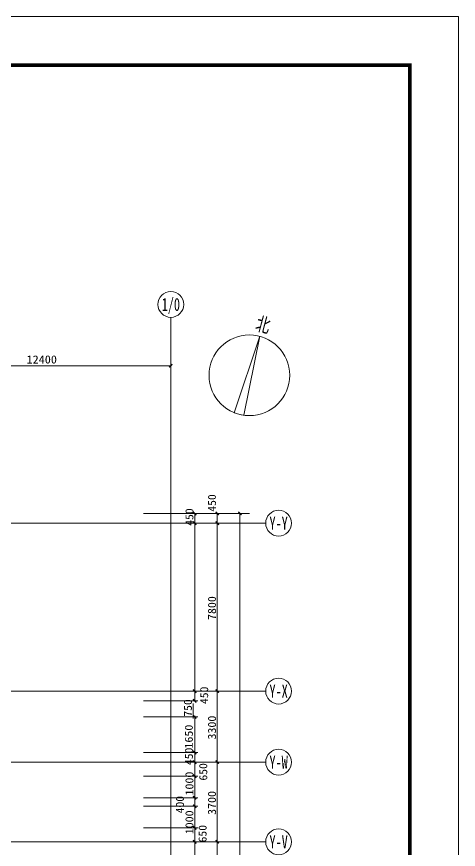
# Model space of a CAD drawing. Extents: x -307567 to 704339, y -10277 to 165507.
# Drawn here: x -197834 to -177307, y 126830 to 165506 of the extents above; entities that cross this region are included whole.
import ezdxf
from ezdxf.enums import TextEntityAlignment as Align

# ---------------------------------------------------------------- set-up
doc = ezdxf.new("R2010")
doc.units = 0
doc.header["$MEASUREMENT"] = 0
doc.layers.add('AXIS', color=7, linetype='CONTINUOUS', lineweight=5)
doc.layers.add('我的', color=255, linetype='CONTINUOUS', lineweight=0)
doc.styles.add('HZ', font='txt', dxfattribs={"width": 0.7, "height": 5, "bigfont": 'STF:宋体'})
doc.styles.get("Standard").update_dxf_attribs({"font": 'txt', "height": 3})

msp = doc.modelspace()

# ---------------------------------------------------------------- linework, layer by layer
at = {"layer": 'AXIS'}
msp.add_lwpolyline([(-177306.93977, 165506.4863), (-307567.04743, 165506.4863), (-307567.04743, -10277.04998), (-177306.93977, -10277.04998)], close=True, dxfattribs=at)
at = {"layer": 'AXIS', "const_width": 180.29081}
msp.add_lwpolyline([(-179560.57485, 163252.85122), (-305313.41235, 163252.85122), (-305313.41235, -8023.4149), (-179560.57485, -8023.4149)], close=True, dxfattribs=at)
at = {"layer": '我的', "color": 0}
for p, q in [((-190667.47285, 151540.4753), (-190667.47285, 148240.4918)), ((-202667.41285, 149290.47739), (-190667.47285, 149290.47739)), ((-190667.47285, 148240.4918), (-190667.47285, 95170.08149)), ((-189410.05726, 142429.96177), (-191942.05449, 142429.96177)), ((-187010.17912, 142429.96177), (-190010.16412, 142429.96177)), ((-189560.05651, 141979.96402), (-189560.05651, 142429.96177)), ((-188510.17162, 141979.96402), (-188510.17162, 142429.96177)), ((-187460.06701, 19280.56836), (-187460.06701, 142429.96177)), ((-189560.05651, 141979.96402), (-263450.38835, 141979.95486)), ((-189410.05726, 141979.96402), (-192013.87725, 141979.96402)), ((-186260.07301, 141979.96402), (-189560.05651, 141979.96402)), ((-189560.05651, 134180.00302), (-189560.05651, 141979.96402)), ((-188510.06176, 134180.00302), (-188510.06176, 141979.96402)), ((-189560.05651, 134180.00302), (-263450.38835, 134179.99386)), ((-189410.05726, 134180.00302), (-192013.87725, 134180.00302)), ((-186260.07301, 134180.00302), (-189560.05651, 134180.00302)), ((-189560.05651, 133730.00527), (-189560.05651, 134180.00302)), ((-188510.06176, 130880.01952), (-188510.06176, 134180.00302)), ((-189410.05726, 133730.00527), (-191942.05449, 133730.00527)), ((-189630.05738, 132907.67356), (-189630.05738, 133608.76259)), ((-189410.05726, 132978.91954), (-191942.05449, 132978.91954)), ((-189560.05651, 131330.01727), (-189560.05651, 133028.91624)), ((-189410.05726, 131330.01727), (-191942.05449, 131330.01727)), ((-189560.05651, 130880.01952), (-189560.05651, 131330.01727)), ((-189560.05651, 130880.01952), (-263450.38835, 130880.01036)), ((-189410.05726, 130880.01952), (-192013.87725, 130880.01952)), ((-191942.05449, 130880.01952), (-189410.05726, 130880.01952)), ((-186260.07301, 130880.01952), (-189560.05651, 130880.01952)), ((-189560.05651, 130230.01666), (-189560.05651, 130880.01952)), ((-188510.06176, 127180.03496), (-188510.06176, 130880.01952)), ((-191942.05449, 130230.01666), (-189410.05726, 130230.01666)), ((-189560.05651, 129230.02777), (-189560.05651, 130230.01666)), ((-191942.05449, 129230.02777), (-189410.05726, 129230.02777)), ((-189560.05651, 128830.02671), (-189560.05651, 129230.02777)), ((-191942.05449, 128830.02671), (-189410.05726, 128830.02671)), ((-189560.05651, 127830.02866), (-189560.05651, 128830.02671)), ((-191942.05449, 127830.02866), (-189410.05726, 127830.02866)), ((-189560.05651, 127180.03496), (-189560.05651, 127830.02866)), ((-189560.05651, 127180.03496), (-263450.38835, 127180.02581)), ((-191942.05449, 127180.03496), (-189410.05726, 127180.03496)), ((-186260.07301, 127180.03496), (-189560.05651, 127180.03496)), ((-189560.05651, 125480.04652), (-189560.05651, 127180.03496)), ((-188510.06176, 121680.05941), (-188510.06176, 127180.03496))]:
    msp.add_line(p, q, dxfattribs=at)
at = {"layer": '我的', "color": 0, "const_width": 67.49966}
for points in [[(-190742.47247, 149215.47777), (-190592.47322, 149365.47702)], [(-189635.05614, 142504.96139), (-189485.05689, 142354.96214)], [(-188585.17125, 142504.96139), (-188435.172, 142354.96214)], [(-187535.06664, 142504.96139), (-187385.06739, 142354.96214)], [(-189635.05614, 142054.96364), (-189485.05689, 141904.96439)], [(-188585.06139, 142054.96364), (-188435.06214, 141904.96439)], [(-189635.05614, 134255.00264), (-189485.05689, 134105.00339)], [(-189635.05614, 134255.00264), (-189485.05689, 134105.00339)], [(-188585.06139, 134255.00264), (-188435.06214, 134105.00339)], [(-189635.05614, 133805.00489), (-189485.05689, 133655.00564)], [(-189635.05614, 133053.91917), (-189485.05689, 132903.91992)], [(-189635.05614, 131405.01689), (-189485.05689, 131255.01764)], [(-189635.05614, 130955.01914), (-189485.05689, 130805.01989)], [(-189635.05614, 130955.01914), (-189485.05689, 130805.01989)], [(-188585.06139, 130955.01914), (-188435.06214, 130805.01989)], [(-189635.05614, 130305.01629), (-189485.05689, 130155.01704)], [(-189635.05614, 129305.02739), (-189485.05689, 129155.02814)], [(-189635.05614, 128905.02634), (-189485.05689, 128755.02709)], [(-189635.05614, 127905.02829), (-189485.05689, 127755.02904)], [(-189635.05614, 127255.03459), (-189485.05689, 127105.03534)], [(-188585.06139, 127255.03459), (-188435.06214, 127105.03534)]]:
    msp.add_lwpolyline(points, dxfattribs=at)
at = {"layer": '我的', "color": 0}
for centre, radius in [((-190667.47285, 152140.4723), 599.997), ((-187018.74842, 148848.29821), 1874.99063), ((-185660.07601, 141979.96402), 599.997), ((-185660.07601, 134180.00302), 599.997), ((-185660.07601, 130880.01952), 599.997), ((-185660.07601, 127180.03496), 599.997)]:
    msp.add_circle(centre, radius, dxfattribs=at)
for points, invisible_edges in [([(-187616.18195, 147071.04879), (-187726.02637, 147111.82617), (-186533.46642, 150659.40365)], 12), ([(-187504.03041, 147037.20191), (-187616.18195, 147071.04879), (-186533.46642, 150659.40365)], 14), ([(-187389.97459, 147010.43203), (-187504.03041, 147037.20191), (-186533.46642, 150659.40365)], 14), ([(-187274.45393, 146990.83069), (-187389.97459, 147010.43203), (-186533.46642, 150659.40365)], 6)]:
    msp.add_3dface(points, dxfattribs=dict(at, invisible_edges=invisible_edges))

# ---------------------------------------------------------------- texts
for s, height, width, p, p2 in [('1/0', 599.997, 0.654229, (-191092.72402, 151840.4738), (-190242.23083, 151840.4738)), ('12400', 374.998125, 0.940002, (-197372.45031, 149395.4787), (-195962.4537, 149395.4787)), ('Y-Y', 599.997, 0.531561, (-186085.32718, 141679.96552), (-185234.834, 141679.96552)), ('Y-X', 599.997, 0.531561, (-186085.32718, 133880.00452), (-185234.834, 133880.00452)), ('Y-W', 599.997, 0.472499, (-186085.32718, 130580.02102), (-185234.834, 130580.02102)), ('Y-V', 599.997, 0.472499, (-186085.32718, 126880.03646), (-185234.834, 126880.03646))]:
    msp.add_text(s, height=height, dxfattribs=dict(at, width=width)).set_placement(p, p2, align=Align.FIT)
at = {"layer": '我的', "color": 0, "style": 'HZ', "width": 0.61524}
msp.add_text('北', height=749.99625, rotation=344.999433434, dxfattribs=at).set_placement((-186800.61596, 150901.34885), (-186166.72631, 150731.49191), align=Align.FIT)
at = {"layer": '我的', "color": 0}
for s, width, p, p2 in [('450', 0.863994, (-188570.16583, 142513.96098), (-188570.16583, 143323.95144)), ('450', 0.864004, (-189620.05987, 141859.95729), (-189620.05987, 142669.9569)), ('7800', 0.887996, (-188570.06512, 137479.98652), (-188570.06512, 138589.97547)), ('450', 0.864004, (-188934.16853, 133578.11088), (-188934.16853, 134388.1105)), ('750', 0.863994, (-189690.06074, 132991.68193), (-189690.06074, 133801.67239)), ('3300', 0.887996, (-188570.06512, 131930.01427), (-188570.06512, 133040.00322)), ('1650', 0.934732, (-189647.48894, 131511.07105), (-189647.48894, 132621.06001)), ('450', 0.863994, (-189643.73529, 130743.69818), (-189643.73529, 131553.68863)), ('650', 0.863994, (-188976.74034, 130024.11559), (-188976.74034, 130834.10605)), ('1000', 1.044709, (-189620.05987, 129330.02116), (-189620.05987, 130440.01927)), ('400', 0.925708, (-190060.289, 128502.98367), (-190060.289, 129312.97413)), ('3700', 0.888003, (-188570.06512, 128430.02566), (-188570.06512, 129540.02377)), ('1000', 1.044709, (-189620.05987, 127530.03016), (-189620.05987, 128640.02827)), ('650', 0.864004, (-189008.04206, 127151.66291), (-189008.04206, 127961.66253))]:
    msp.add_text(s, height=374.998125, rotation=90, dxfattribs=dict(at, width=width)).set_placement(p, p2, align=Align.FIT)

doc.saveas('drawing.dxf')
